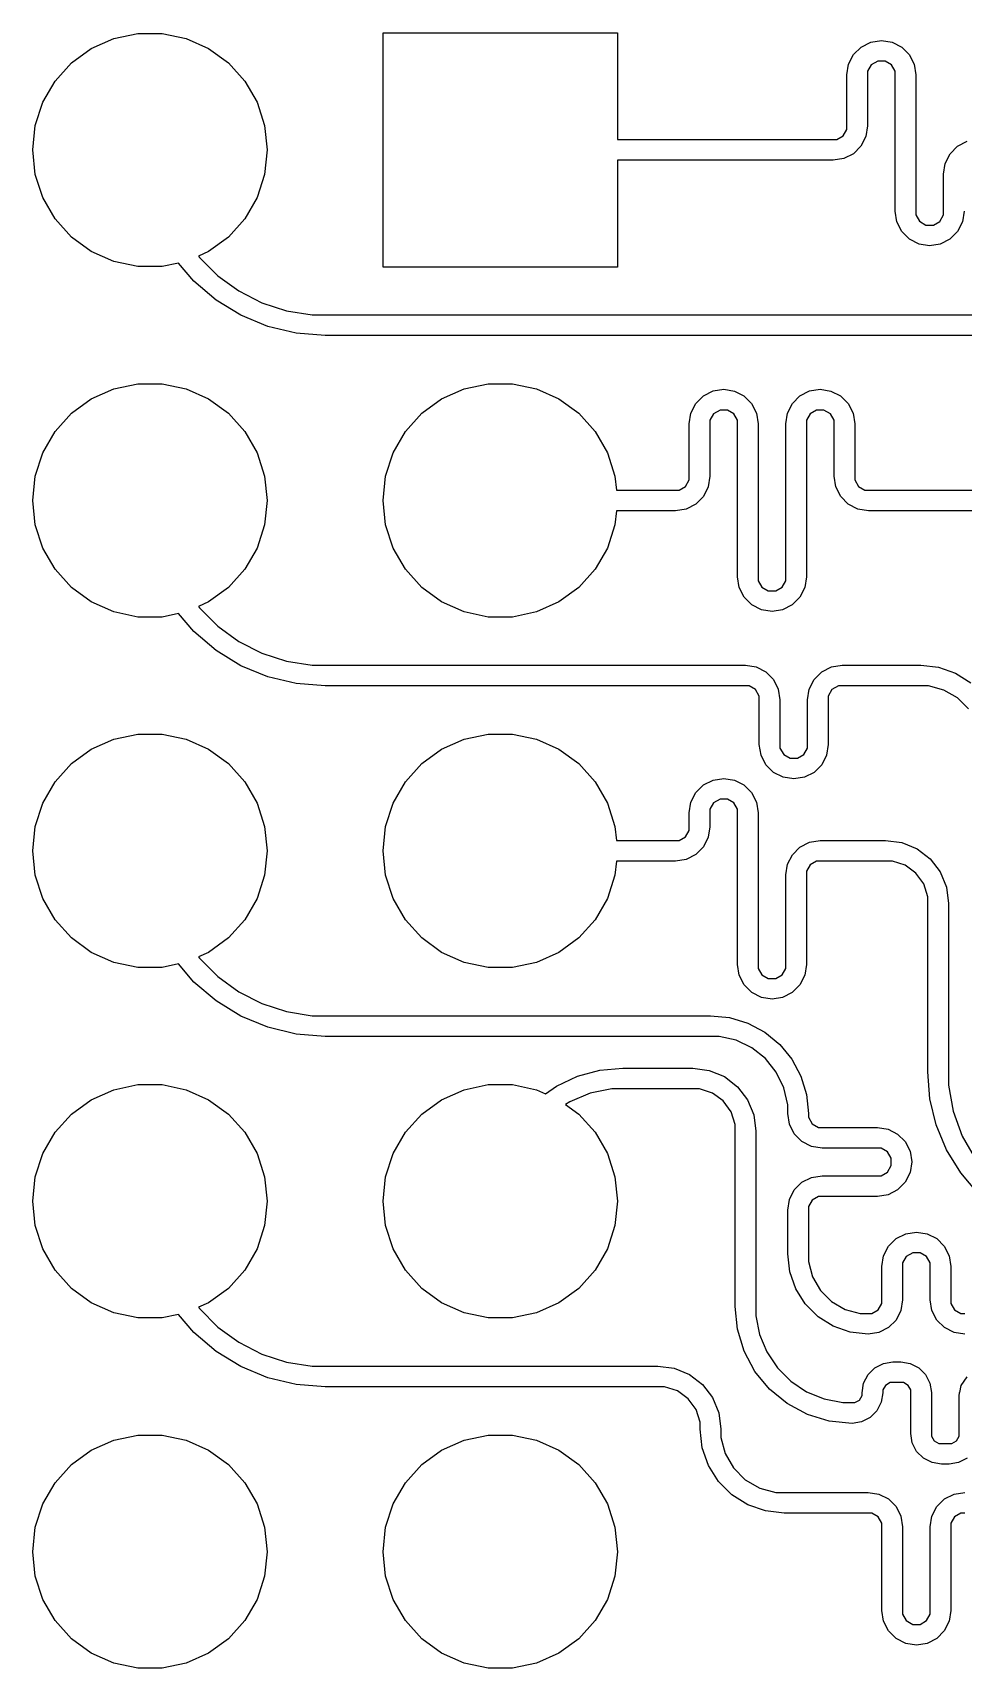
# Model space of a CAD drawing. Extents: x 6.5 to 8.1, y -3.85 to -2.25.
# Drawn here: x 6.5665 to 6.8322, y -3.0333 to -2.5665 of the extents above; entities that cross this region are included whole.
import ezdxf

# ---------------------------------------------------------------- set-up
doc = ezdxf.new("R2010")
doc.units = 0
doc.header["$MEASUREMENT"] = 0
doc.layers.add('BLACK', color=7, linetype='CONTINUOUS')

msp = doc.modelspace()

# ---------------------------------------------------------------- linework, layer by layer
at = {"layer": 'BLACK', "linetype": 'CONTINUOUS'}
for p, q in [((6.58966, -2.56817), (6.5965, -2.56672)), ((6.5965, -2.56672), (6.6035, -2.56672)), ((6.6035, -2.56672), (6.61034, -2.56817)), ((6.66654, -2.63346), (6.66654, -2.56654)), ((6.66654, -2.56654), (6.73346, -2.56654)), ((6.73346, -2.56654), (6.73346, -2.59705)), ((6.57761, -2.57513), (6.58327, -2.57102)), ((6.58327, -2.57102), (6.58966, -2.56817)), ((6.61034, -2.56817), (6.61673, -2.57102)), ((6.61673, -2.57102), (6.62239, -2.57513)), ((6.80082, -2.5728), (6.803, -2.57062)), ((6.803, -2.57062), (6.80574, -2.56922)), ((6.80574, -2.56922), (6.80877, -2.56874)), ((6.80877, -2.56874), (6.80878, -2.56874)), ((6.80878, -2.56874), (6.81182, -2.56922)), ((6.81182, -2.56922), (6.81457, -2.57062)), ((6.81457, -2.57062), (6.81674, -2.57279)), ((6.57293, -2.58033), (6.57761, -2.57513)), ((6.62239, -2.57513), (6.62707, -2.58033)), ((6.79894, -2.57858), (6.79942, -2.57554)), ((6.79942, -2.57554), (6.80082, -2.5728)), ((6.8059, -2.5757), (6.80484, -2.57753)), ((6.80772, -2.57465), (6.8059, -2.5757)), ((6.80878, -2.57465), (6.80772, -2.57465)), ((6.80983, -2.57464), (6.80878, -2.57464)), ((6.80878, -2.57464), (6.80878, -2.57465)), ((6.81166, -2.5757), (6.80983, -2.57464)), ((6.81272, -2.57753), (6.81166, -2.5757)), ((6.81674, -2.57279), (6.81814, -2.57554)), ((6.81814, -2.57554), (6.81862, -2.57858)), ((6.56943, -2.58639), (6.57293, -2.58033)), ((6.62707, -2.58033), (6.63057, -2.58639)), ((6.79894, -2.59311), (6.79894, -2.57858)), ((6.79894, -2.57858), (6.79894, -2.57858)), ((6.79894, -2.57858), (6.79894, -2.57858)), ((6.80484, -2.57753), (6.80484, -2.57858)), ((6.80484, -2.57858), (6.80484, -2.59311)), ((6.81272, -2.57857), (6.81272, -2.57753)), ((6.81272, -2.57858), (6.81272, -2.57857)), ((6.81272, -2.59311), (6.81272, -2.57858)), ((6.81862, -2.57858), (6.81862, -2.57858)), ((6.81862, -2.57858), (6.81862, -2.57858)), ((6.81862, -2.57858), (6.81862, -2.57858)), ((6.81862, -2.57858), (6.81862, -2.59311)), ((6.56727, -2.59304), (6.56943, -2.58639)), ((6.63057, -2.58639), (6.63273, -2.59304)), ((6.56654, -2.6), (6.56727, -2.59304)), ((6.63273, -2.59304), (6.63346, -2.6)), ((6.79788, -2.59599), (6.79894, -2.59417)), ((6.79894, -2.59417), (6.79894, -2.59311)), ((6.80484, -2.59311), (6.80436, -2.59615)), ((6.81272, -2.61748), (6.81272, -2.59311)), ((6.81862, -2.59311), (6.81862, -2.61748)), ((6.73346, -2.59705), (6.795, -2.59705)), ((6.795, -2.59705), (6.79605, -2.59705)), ((6.79605, -2.59705), (6.79788, -2.59599)), ((6.80296, -2.5989), (6.80079, -2.60107)), ((6.80436, -2.59615), (6.80296, -2.5989)), ((6.82838, -2.6011), (6.83055, -2.59893)), ((6.83055, -2.59893), (6.8333, -2.59753)), ((6.56727, -2.60696), (6.56654, -2.6)), ((6.63346, -2.6), (6.63273, -2.60696)), ((6.795, -2.60295), (6.73346, -2.60295)), ((6.73346, -2.60295), (6.73346, -2.63346)), ((6.79804, -2.60247), (6.795, -2.60295)), ((6.80079, -2.60107), (6.79804, -2.60247)), ((6.8265, -2.60689), (6.82698, -2.60385)), ((6.82698, -2.60385), (6.82838, -2.6011)), ((6.56943, -2.61361), (6.56727, -2.60696)), ((6.63273, -2.60696), (6.63057, -2.61361)), ((6.8265, -2.61748), (6.8265, -2.60689)), ((6.8265, -2.60689), (6.8265, -2.60689)), ((6.57293, -2.61967), (6.56943, -2.61361)), ((6.63057, -2.61361), (6.62707, -2.61967)), ((6.81272, -2.61749), (6.81272, -2.61748)), ((6.8132, -2.62052), (6.81272, -2.61749)), ((6.81862, -2.61748), (6.81862, -2.61748)), ((6.81862, -2.61748), (6.81862, -2.61748)), ((6.81862, -2.61748), (6.81862, -2.61748)), ((6.81862, -2.61748), (6.81862, -2.61854)), ((6.8265, -2.61854), (6.8265, -2.61748)), ((6.8265, -2.61748), (6.8265, -2.61748)), ((6.8265, -2.61748), (6.8265, -2.61748)), ((6.8324, -2.61749), (6.83192, -2.62052)), ((6.57761, -2.62487), (6.57293, -2.61967)), ((6.62707, -2.61967), (6.62239, -2.62487)), ((6.8146, -2.62327), (6.8132, -2.62052)), ((6.81862, -2.61854), (6.81968, -2.62036)), ((6.81968, -2.62036), (6.8215, -2.62142)), ((6.8215, -2.62142), (6.82256, -2.62142)), ((6.82256, -2.62142), (6.82257, -2.62142)), ((6.82257, -2.62142), (6.82361, -2.62142)), ((6.82361, -2.62142), (6.82544, -2.62037)), ((6.82544, -2.62037), (6.8265, -2.61854)), ((6.83192, -2.62052), (6.83052, -2.62327)), ((6.58327, -2.62898), (6.57761, -2.62487)), ((6.62239, -2.62487), (6.61673, -2.62898)), ((6.81677, -2.62544), (6.8146, -2.62327)), ((6.81952, -2.62684), (6.81677, -2.62544)), ((6.82256, -2.62732), (6.81952, -2.62684)), ((6.8256, -2.62684), (6.82256, -2.62733)), ((6.82256, -2.62733), (6.82256, -2.62732)), ((6.82835, -2.62545), (6.8256, -2.62684)), ((6.83052, -2.62327), (6.82835, -2.62545)), ((6.58966, -2.63183), (6.58327, -2.62898)), ((6.5965, -2.63328), (6.58966, -2.63183)), ((6.60816, -2.63229), (6.6035, -2.63328)), ((6.61256, -2.63744), (6.60816, -2.63229)), ((6.61673, -2.62898), (6.61384, -2.63027)), ((6.61384, -2.63027), (6.61411, -2.63065)), ((6.61411, -2.63065), (6.61935, -2.63589)), ((6.6035, -2.63328), (6.5965, -2.63328)), ((6.61935, -2.63589), (6.62534, -2.64024)), ((6.73346, -2.63346), (6.66654, -2.63346)), ((6.61888, -2.64284), (6.61256, -2.63744)), ((6.62534, -2.64024), (6.63194, -2.6436)), ((6.62596, -2.64718), (6.61888, -2.64284)), ((6.63194, -2.6436), (6.63898, -2.64589)), ((6.63898, -2.64589), (6.6463, -2.64705)), ((6.63364, -2.65036), (6.62596, -2.64718)), ((6.64172, -2.6523), (6.63364, -2.65036)), ((6.6463, -2.64705), (6.65, -2.64705)), ((6.65, -2.64705), (6.78, -2.64705)), ((6.78, -2.64705), (6.87, -2.64705)), ((6.65, -2.65295), (6.64172, -2.6523)), ((6.78, -2.65295), (6.65, -2.65295)), ((6.87, -2.65295), (6.78, -2.65295)), ((6.58327, -2.67102), (6.58966, -2.66817)), ((6.58966, -2.66817), (6.5965, -2.66672)), ((6.5965, -2.66672), (6.6035, -2.66672)), ((6.6035, -2.66672), (6.61034, -2.66817)), ((6.61034, -2.66817), (6.61673, -2.67102)), ((6.68327, -2.67102), (6.68966, -2.66817)), ((6.68966, -2.66817), (6.6965, -2.66672)), ((6.6965, -2.66672), (6.7035, -2.66672)), ((6.7035, -2.66672), (6.71034, -2.66817)), ((6.71034, -2.66817), (6.71673, -2.67102)), ((6.75799, -2.67018), (6.76074, -2.66878)), ((6.76074, -2.66878), (6.76378, -2.6683)), ((6.76378, -2.6683), (6.76378, -2.6683)), ((6.76378, -2.6683), (6.76682, -2.66879)), ((6.76682, -2.66879), (6.76956, -2.67018)), ((6.78555, -2.67018), (6.7883, -2.66878)), ((6.7883, -2.66878), (6.79134, -2.6683)), ((6.79134, -2.6683), (6.79134, -2.6683)), ((6.79134, -2.6683), (6.79438, -2.66879)), ((6.79438, -2.66879), (6.79712, -2.67018)), ((6.57761, -2.67513), (6.58327, -2.67102)), ((6.61673, -2.67102), (6.62239, -2.67513)), ((6.67761, -2.67513), (6.68327, -2.67102)), ((6.71673, -2.67102), (6.72239, -2.67513)), ((6.75442, -2.67511), (6.75582, -2.67236)), ((6.75582, -2.67236), (6.75799, -2.67018)), ((6.76272, -2.67421), (6.7609, -2.67526)), ((6.76378, -2.67421), (6.76272, -2.67421)), ((6.76483, -2.67421), (6.76378, -2.67421)), ((6.76378, -2.67421), (6.76378, -2.67421)), ((6.76666, -2.67526), (6.76483, -2.67421)), ((6.76956, -2.67018), (6.77174, -2.67236)), ((6.77174, -2.67236), (6.77314, -2.67511)), ((6.78198, -2.67511), (6.78338, -2.67236)), ((6.78338, -2.67236), (6.78555, -2.67018)), ((6.79028, -2.67421), (6.78846, -2.67526)), ((6.79134, -2.67421), (6.79028, -2.67421)), ((6.79239, -2.67421), (6.79134, -2.67421)), ((6.79134, -2.67421), (6.79134, -2.67421)), ((6.79422, -2.67526), (6.79239, -2.67421)), ((6.79712, -2.67018), (6.7993, -2.67236)), ((6.7993, -2.67236), (6.8007, -2.67511)), ((6.57293, -2.68033), (6.57761, -2.67513)), ((6.62239, -2.67513), (6.62707, -2.68033)), ((6.67293, -2.68033), (6.67761, -2.67513)), ((6.72239, -2.67513), (6.72707, -2.68033)), ((6.75394, -2.67814), (6.75442, -2.67511)), ((6.75394, -2.67815), (6.75394, -2.67814)), ((6.75394, -2.69311), (6.75394, -2.67815)), ((6.7609, -2.67526), (6.75984, -2.67709)), ((6.75984, -2.67709), (6.75984, -2.67815)), ((6.75984, -2.67815), (6.75984, -2.67815)), ((6.75984, -2.67815), (6.75984, -2.67815)), ((6.75984, -2.67815), (6.75984, -2.69311)), ((6.76772, -2.67709), (6.76666, -2.67526)), ((6.76772, -2.67815), (6.76772, -2.67709)), ((6.76772, -2.69311), (6.76772, -2.67815)), ((6.76772, -2.67815), (6.76772, -2.67815)), ((6.76772, -2.67815), (6.76772, -2.67815)), ((6.76772, -2.67815), (6.76772, -2.67815)), ((6.77314, -2.67511), (6.77362, -2.67814)), ((6.77362, -2.67814), (6.77362, -2.67815)), ((6.77362, -2.67815), (6.77362, -2.69311)), ((6.7815, -2.67814), (6.78198, -2.67511)), ((6.7815, -2.67815), (6.7815, -2.67814)), ((6.7815, -2.7), (6.7815, -2.67815)), ((6.78846, -2.67526), (6.7874, -2.67709)), ((6.7874, -2.67709), (6.7874, -2.67815)), ((6.7874, -2.67815), (6.7874, -2.67815)), ((6.7874, -2.67815), (6.7874, -2.67815)), ((6.7874, -2.67815), (6.7874, -2.7)), ((6.79527, -2.67709), (6.79422, -2.67526)), ((6.79527, -2.67815), (6.79527, -2.67709)), ((6.79528, -2.67815), (6.79527, -2.67815)), ((6.79528, -2.69311), (6.79528, -2.67815)), ((6.79528, -2.67815), (6.79528, -2.67815)), ((6.79528, -2.67815), (6.79528, -2.67815)), ((6.8007, -2.67511), (6.80118, -2.67814)), ((6.80118, -2.67814), (6.80118, -2.67815)), ((6.80118, -2.67815), (6.80118, -2.69311)), ((6.56943, -2.68639), (6.57293, -2.68033)), ((6.62707, -2.68033), (6.63057, -2.68639)), ((6.66943, -2.68639), (6.67293, -2.68033)), ((6.72707, -2.68033), (6.73057, -2.68639)), ((6.56727, -2.69304), (6.56943, -2.68639)), ((6.63057, -2.68639), (6.63273, -2.69304)), ((6.66727, -2.69304), (6.66943, -2.68639)), ((6.73057, -2.68639), (6.73273, -2.69304)), ((6.56654, -2.7), (6.56727, -2.69304)), ((6.63273, -2.69304), (6.63346, -2.7)), ((6.66654, -2.7), (6.66727, -2.69304)), ((6.73273, -2.69304), (6.73315, -2.69705)), ((6.73315, -2.69705), (6.75, -2.69705)), ((6.75, -2.69705), (6.75105, -2.69705)), ((6.75105, -2.69705), (6.75288, -2.69599)), ((6.75288, -2.69599), (6.75394, -2.69417)), ((6.75394, -2.69417), (6.75394, -2.69311)), ((6.75936, -2.69615), (6.75796, -2.6989)), ((6.75984, -2.69311), (6.75936, -2.69615)), ((6.76772, -2.72185), (6.76772, -2.69311)), ((6.77362, -2.69311), (6.77362, -2.72185)), ((6.79576, -2.69615), (6.79528, -2.69311)), ((6.79716, -2.6989), (6.79576, -2.69615)), ((6.80118, -2.69311), (6.80118, -2.69417)), ((6.80118, -2.69417), (6.80224, -2.69599)), ((6.80224, -2.69599), (6.80406, -2.69705)), ((6.80406, -2.69705), (6.80512, -2.69705)), ((6.80512, -2.69705), (6.83006, -2.69705)), ((6.83006, -2.69705), (6.835, -2.69705)), ((6.56727, -2.70696), (6.56654, -2.7)), ((6.63346, -2.7), (6.63273, -2.70696)), ((6.66727, -2.70696), (6.66654, -2.7)), ((6.75579, -2.70107), (6.75304, -2.70247)), ((6.75796, -2.6989), (6.75579, -2.70107)), ((6.7815, -2.72185), (6.7815, -2.7)), ((6.7874, -2.7), (6.7874, -2.72185)), ((6.79933, -2.70107), (6.79716, -2.6989)), ((6.80208, -2.70247), (6.79933, -2.70107)), ((6.56943, -2.71361), (6.56727, -2.70696)), ((6.63273, -2.70696), (6.63057, -2.71361)), ((6.66943, -2.71361), (6.66727, -2.70696)), ((6.73273, -2.70696), (6.73057, -2.71361)), ((6.73315, -2.70295), (6.73273, -2.70696)), ((6.75, -2.70295), (6.73315, -2.70295)), ((6.75304, -2.70247), (6.75, -2.70295)), ((6.80512, -2.70295), (6.80208, -2.70247)), ((6.83006, -2.70295), (6.80512, -2.70295)), ((6.835, -2.70295), (6.83006, -2.70295)), ((6.57293, -2.71967), (6.56943, -2.71361)), ((6.63057, -2.71361), (6.62707, -2.71967)), ((6.67293, -2.71967), (6.66943, -2.71361)), ((6.73057, -2.71361), (6.72707, -2.71967)), ((6.57761, -2.72487), (6.57293, -2.71967)), ((6.62707, -2.71967), (6.62239, -2.72487)), ((6.67761, -2.72487), (6.67293, -2.71967)), ((6.72707, -2.71967), (6.72239, -2.72487)), ((6.58327, -2.72898), (6.57761, -2.72487)), ((6.62239, -2.72487), (6.61673, -2.72898)), ((6.68327, -2.72898), (6.67761, -2.72487)), ((6.72239, -2.72487), (6.71673, -2.72898)), ((6.76772, -2.72186), (6.76772, -2.72185)), ((6.7682, -2.72489), (6.76772, -2.72186)), ((6.7696, -2.72764), (6.7682, -2.72489)), ((6.77362, -2.72185), (6.77362, -2.72185)), ((6.77362, -2.72185), (6.77362, -2.72185)), ((6.77362, -2.72185), (6.77362, -2.72185)), ((6.77362, -2.72185), (6.77362, -2.72291)), ((6.77362, -2.72291), (6.77468, -2.72474)), ((6.77468, -2.72474), (6.7765, -2.72579)), ((6.77861, -2.72579), (6.78044, -2.72474)), ((6.78044, -2.72474), (6.7815, -2.72291)), ((6.7815, -2.72291), (6.7815, -2.72185)), ((6.7815, -2.72185), (6.7815, -2.72185)), ((6.7815, -2.72185), (6.7815, -2.72185)), ((6.78692, -2.72489), (6.78552, -2.72764)), ((6.7874, -2.72186), (6.78692, -2.72489)), ((6.7874, -2.72185), (6.7874, -2.72186)), ((6.58966, -2.73183), (6.58327, -2.72898)), ((6.61673, -2.72898), (6.61384, -2.73027)), ((6.61384, -2.73027), (6.61411, -2.73065)), ((6.68966, -2.73183), (6.68327, -2.72898)), ((6.71673, -2.72898), (6.71034, -2.73183)), ((6.77177, -2.72982), (6.7696, -2.72764)), ((6.77452, -2.73121), (6.77177, -2.72982)), ((6.7765, -2.72579), (6.77756, -2.72579)), ((6.77756, -2.72579), (6.77756, -2.72579)), ((6.77756, -2.72579), (6.77861, -2.72579)), ((6.78334, -2.72982), (6.7806, -2.73122)), ((6.78552, -2.72764), (6.78334, -2.72982)), ((6.5965, -2.73328), (6.58966, -2.73183)), ((6.6035, -2.73328), (6.5965, -2.73328)), ((6.60816, -2.73229), (6.6035, -2.73328)), ((6.61256, -2.73744), (6.60816, -2.73229)), ((6.61411, -2.73065), (6.61935, -2.73589)), ((6.6965, -2.73328), (6.68966, -2.73183)), ((6.7035, -2.73328), (6.6965, -2.73328)), ((6.71034, -2.73183), (6.7035, -2.73328)), ((6.77756, -2.7317), (6.77452, -2.73121)), ((6.7806, -2.73122), (6.77756, -2.7317)), ((6.77756, -2.7317), (6.77756, -2.7317)), ((6.61888, -2.74284), (6.61256, -2.73744)), ((6.61935, -2.73589), (6.62534, -2.74024)), ((6.62596, -2.74718), (6.61888, -2.74284)), ((6.62534, -2.74024), (6.63194, -2.7436)), ((6.63194, -2.7436), (6.63898, -2.74589)), ((6.63364, -2.75036), (6.62596, -2.74718)), ((6.63898, -2.74589), (6.6463, -2.74705)), ((6.6463, -2.74705), (6.65, -2.74705)), ((6.65, -2.74705), (6.77, -2.74705)), ((6.77, -2.74705), (6.77304, -2.74753)), ((6.77304, -2.74753), (6.77579, -2.74893)), ((6.77579, -2.74893), (6.77796, -2.7511)), ((6.7896, -2.7511), (6.79177, -2.74893)), ((6.79177, -2.74893), (6.79452, -2.74753)), ((6.79452, -2.74753), (6.79756, -2.74705)), ((6.79756, -2.74705), (6.81326, -2.74705)), ((6.81326, -2.74705), (6.82, -2.74705)), ((6.82, -2.74705), (6.82511, -2.74762)), ((6.82511, -2.74762), (6.82996, -2.74932)), ((6.64172, -2.7523), (6.63364, -2.75036)), ((6.65, -2.75295), (6.64172, -2.7523)), ((6.77, -2.75295), (6.65, -2.75295)), ((6.77105, -2.75295), (6.77, -2.75295)), ((6.77288, -2.75401), (6.77105, -2.75295)), ((6.77796, -2.7511), (6.77936, -2.75385)), ((6.7882, -2.75385), (6.7896, -2.7511)), ((6.7965, -2.75295), (6.79468, -2.75401)), ((6.79756, -2.75295), (6.7965, -2.75295)), ((6.81326, -2.75295), (6.79756, -2.75295)), ((6.82, -2.75295), (6.81326, -2.75295)), ((6.82224, -2.75295), (6.82, -2.75295)), ((6.82658, -2.75411), (6.82224, -2.75295)), ((6.82996, -2.74932), (6.83431, -2.75205)), ((6.77394, -2.75583), (6.77288, -2.75401)), ((6.77394, -2.75689), (6.77394, -2.75583)), ((6.77394, -2.76966), (6.77394, -2.75689)), ((6.77936, -2.75385), (6.77984, -2.75689)), ((6.77984, -2.75689), (6.77984, -2.76966)), ((6.78772, -2.75689), (6.7882, -2.75385)), ((6.78772, -2.76965), (6.78772, -2.75689)), ((6.78772, -2.75689), (6.78772, -2.75689)), ((6.79468, -2.75401), (6.79362, -2.75583)), ((6.79362, -2.75583), (6.79362, -2.75689)), ((6.79362, -2.75689), (6.79362, -2.76966)), ((6.83047, -2.75636), (6.82658, -2.75411)), ((6.83364, -2.75953), (6.83047, -2.75636)), ((6.58966, -2.76817), (6.5965, -2.76672)), ((6.5965, -2.76672), (6.6035, -2.76672)), ((6.6035, -2.76672), (6.61034, -2.76817)), ((6.68966, -2.76817), (6.6965, -2.76672)), ((6.6965, -2.76672), (6.7035, -2.76672)), ((6.7035, -2.76672), (6.71034, -2.76817)), ((6.57761, -2.77513), (6.58327, -2.77102)), ((6.58327, -2.77102), (6.58966, -2.76817)), ((6.61034, -2.76817), (6.61673, -2.77102)), ((6.61673, -2.77102), (6.62239, -2.77513)), ((6.67761, -2.77513), (6.68327, -2.77102)), ((6.68327, -2.77102), (6.68966, -2.76817)), ((6.71034, -2.76817), (6.71673, -2.77102)), ((6.71673, -2.77102), (6.72239, -2.77513)), ((6.77442, -2.7727), (6.77394, -2.76966)), ((6.77394, -2.76966), (6.77394, -2.76966)), ((6.77394, -2.76966), (6.77394, -2.76966)), ((6.77394, -2.76966), (6.77394, -2.76966)), ((6.77984, -2.76966), (6.77984, -2.76967)), ((6.77984, -2.76967), (6.77984, -2.77071)), ((6.77984, -2.77071), (6.7809, -2.77254)), ((6.78666, -2.77254), (6.78772, -2.77071)), ((6.78772, -2.77071), (6.78772, -2.76965)), ((6.79362, -2.76966), (6.79314, -2.7727)), ((6.79362, -2.76966), (6.79362, -2.76966)), ((6.79362, -2.76966), (6.79362, -2.76966)), ((6.57293, -2.78033), (6.57761, -2.77513)), ((6.62239, -2.77513), (6.62707, -2.78033)), ((6.67293, -2.78033), (6.67761, -2.77513)), ((6.72239, -2.77513), (6.72707, -2.78033)), ((6.77582, -2.77544), (6.77442, -2.7727)), ((6.77799, -2.77762), (6.77582, -2.77544)), ((6.7809, -2.77254), (6.78272, -2.77359)), ((6.78272, -2.77359), (6.78378, -2.77359)), ((6.78378, -2.77359), (6.78378, -2.77359)), ((6.78378, -2.77359), (6.78483, -2.77359)), ((6.78483, -2.77359), (6.78666, -2.77254)), ((6.79174, -2.77544), (6.78956, -2.77762)), ((6.79314, -2.7727), (6.79174, -2.77544)), ((6.56943, -2.78639), (6.57293, -2.78033)), ((6.62707, -2.78033), (6.63057, -2.78639)), ((6.66943, -2.78639), (6.67293, -2.78033)), ((6.72707, -2.78033), (6.73057, -2.78639)), ((6.75582, -2.78339), (6.75799, -2.78121)), ((6.75799, -2.78121), (6.76074, -2.77981)), ((6.76074, -2.77981), (6.76378, -2.77933)), ((6.76378, -2.77933), (6.76682, -2.77981)), ((6.76682, -2.77981), (6.76956, -2.78121)), ((6.76956, -2.78121), (6.77174, -2.78339)), ((6.78074, -2.77902), (6.77799, -2.77762)), ((6.78378, -2.7795), (6.78074, -2.77902)), ((6.78379, -2.77949), (6.78378, -2.7795)), ((6.78682, -2.77901), (6.78379, -2.77949)), ((6.78956, -2.77762), (6.78682, -2.77901)), ((6.56727, -2.79304), (6.56943, -2.78639)), ((6.63057, -2.78639), (6.63273, -2.79304)), ((6.66727, -2.79304), (6.66943, -2.78639)), ((6.73057, -2.78639), (6.73273, -2.79304)), ((6.75394, -2.78917), (6.75442, -2.78613)), ((6.75442, -2.78613), (6.75582, -2.78339)), ((6.7609, -2.78629), (6.75984, -2.78812)), ((6.76272, -2.78524), (6.7609, -2.78629)), ((6.76378, -2.78524), (6.76272, -2.78524)), ((6.76483, -2.78524), (6.76378, -2.78524)), ((6.76666, -2.78629), (6.76483, -2.78524)), ((6.76772, -2.78812), (6.76666, -2.78629)), ((6.77174, -2.78339), (6.77314, -2.78613)), ((6.77314, -2.78613), (6.77362, -2.78917)), ((6.75394, -2.79311), (6.75394, -2.78917)), ((6.75394, -2.78917), (6.75394, -2.78917)), ((6.75984, -2.78812), (6.75984, -2.78917)), ((6.75984, -2.78917), (6.75984, -2.79311)), ((6.76772, -2.78917), (6.76772, -2.78812)), ((6.76772, -2.79311), (6.76772, -2.78917)), ((6.77362, -2.78917), (6.77362, -2.78917)), ((6.77362, -2.78917), (6.77362, -2.79311)), ((6.56654, -2.8), (6.56727, -2.79304)), ((6.63273, -2.79304), (6.63346, -2.8)), ((6.66654, -2.8), (6.66727, -2.79304)), ((6.73273, -2.79304), (6.73315, -2.79705)), ((6.75288, -2.79599), (6.75394, -2.79417)), ((6.75394, -2.79417), (6.75394, -2.79311)), ((6.75984, -2.79311), (6.75936, -2.79615)), ((6.76772, -2.83248), (6.76772, -2.79311)), ((6.77362, -2.79311), (6.77362, -2.83248)), ((6.56727, -2.80696), (6.56654, -2.8)), ((6.63346, -2.8), (6.63273, -2.80696)), ((6.66727, -2.80696), (6.66654, -2.8)), ((6.73315, -2.79705), (6.75, -2.79705)), ((6.75, -2.79705), (6.75105, -2.79705)), ((6.75105, -2.79705), (6.75288, -2.79599)), ((6.75796, -2.7989), (6.75579, -2.80107)), ((6.75936, -2.79615), (6.75796, -2.7989)), ((6.78338, -2.8011), (6.78555, -2.79893)), ((6.78555, -2.79893), (6.7883, -2.79753)), ((6.7883, -2.79753), (6.79134, -2.79705)), ((6.79134, -2.79705), (6.79786, -2.79705)), ((6.79786, -2.79705), (6.81, -2.79705)), ((6.81, -2.79705), (6.81465, -2.79766)), ((6.81465, -2.79766), (6.81898, -2.79945)), ((6.81898, -2.79945), (6.82269, -2.80231)), ((6.73315, -2.80295), (6.73273, -2.80696)), ((6.75, -2.80295), (6.73315, -2.80295)), ((6.75304, -2.80247), (6.75, -2.80295)), ((6.75579, -2.80107), (6.75304, -2.80247)), ((6.7815, -2.80689), (6.78198, -2.80385)), ((6.78198, -2.80385), (6.78338, -2.8011)), ((6.78846, -2.80401), (6.7874, -2.80583)), ((6.79028, -2.80295), (6.78846, -2.80401)), ((6.79134, -2.80295), (6.79028, -2.80295)), ((6.79786, -2.80295), (6.79134, -2.80295)), ((6.81, -2.80295), (6.79786, -2.80295)), ((6.81191, -2.80295), (6.81, -2.80295)), ((6.81554, -2.80413), (6.81191, -2.80295)), ((6.81862, -2.80638), (6.81554, -2.80413)), ((6.82269, -2.80231), (6.82555, -2.80602)), ((6.56943, -2.81361), (6.56727, -2.80696)), ((6.63273, -2.80696), (6.63057, -2.81361)), ((6.66943, -2.81361), (6.66727, -2.80696)), ((6.73273, -2.80696), (6.73057, -2.81361)), ((6.7815, -2.83248), (6.7815, -2.80689)), ((6.7815, -2.80689), (6.7815, -2.80689)), ((6.7874, -2.80583), (6.7874, -2.80689)), ((6.7874, -2.80689), (6.7874, -2.83248)), ((6.82087, -2.80946), (6.81862, -2.80638)), ((6.82205, -2.81309), (6.82087, -2.80946)), ((6.82555, -2.80602), (6.82734, -2.81035)), ((6.57293, -2.81967), (6.56943, -2.81361)), ((6.63057, -2.81361), (6.62707, -2.81967)), ((6.67293, -2.81967), (6.66943, -2.81361)), ((6.73057, -2.81361), (6.72707, -2.81967)), ((6.82205, -2.815), (6.82205, -2.81309)), ((6.82734, -2.81035), (6.82795, -2.815)), ((6.82205, -2.86305), (6.82205, -2.815)), ((6.82795, -2.815), (6.82795, -2.86305)), ((6.57761, -2.82487), (6.57293, -2.81967)), ((6.62707, -2.81967), (6.62239, -2.82487)), ((6.67761, -2.82487), (6.67293, -2.81967)), ((6.72707, -2.81967), (6.72239, -2.82487)), ((6.58327, -2.82898), (6.57761, -2.82487)), ((6.62239, -2.82487), (6.61673, -2.82898)), ((6.68327, -2.82898), (6.67761, -2.82487)), ((6.72239, -2.82487), (6.71673, -2.82898)), ((6.58966, -2.83183), (6.58327, -2.82898)), ((6.5965, -2.83328), (6.58966, -2.83183)), ((6.60816, -2.83229), (6.6035, -2.83328)), ((6.61256, -2.83744), (6.60816, -2.83229)), ((6.61673, -2.82898), (6.61384, -2.83027)), ((6.61384, -2.83027), (6.61411, -2.83065)), ((6.61411, -2.83065), (6.61935, -2.83589)), ((6.68966, -2.83183), (6.68327, -2.82898)), ((6.6965, -2.83328), (6.68966, -2.83183)), ((6.71034, -2.83183), (6.7035, -2.83328)), ((6.71673, -2.82898), (6.71034, -2.83183)), ((6.7682, -2.83552), (6.76772, -2.83248)), ((6.77362, -2.83248), (6.77362, -2.83354)), ((6.7815, -2.83354), (6.7815, -2.83248)), ((6.7874, -2.83248), (6.78692, -2.83552)), ((6.6035, -2.83328), (6.5965, -2.83328)), ((6.61888, -2.84284), (6.61256, -2.83744)), ((6.61935, -2.83589), (6.62534, -2.84024)), ((6.7035, -2.83328), (6.6965, -2.83328)), ((6.7696, -2.83827), (6.7682, -2.83552)), ((6.77362, -2.83354), (6.77468, -2.83536)), ((6.77468, -2.83536), (6.7765, -2.83642)), ((6.7765, -2.83642), (6.77756, -2.83642)), ((6.77756, -2.83642), (6.77861, -2.83642)), ((6.77861, -2.83642), (6.78044, -2.83536)), ((6.78044, -2.83536), (6.7815, -2.83354)), ((6.78692, -2.83552), (6.78552, -2.83827)), ((6.62534, -2.84024), (6.63194, -2.8436)), ((6.77177, -2.84044), (6.7696, -2.83827)), ((6.77452, -2.84184), (6.77177, -2.84044)), ((6.77756, -2.84232), (6.77452, -2.84184)), ((6.7806, -2.84184), (6.77756, -2.84232)), ((6.78334, -2.84044), (6.7806, -2.84184)), ((6.78552, -2.83827), (6.78334, -2.84044)), ((6.62596, -2.84718), (6.61888, -2.84284)), ((6.63194, -2.8436), (6.63898, -2.84589)), ((6.63898, -2.84589), (6.6463, -2.84705)), ((6.6463, -2.84705), (6.65, -2.84705)), ((6.65, -2.84705), (6.76, -2.84705)), ((6.76, -2.84705), (6.76545, -2.84758)), ((6.63364, -2.85036), (6.62596, -2.84718)), ((6.64172, -2.8523), (6.63364, -2.85036)), ((6.76545, -2.84758), (6.7707, -2.84918)), ((6.7707, -2.84918), (6.77553, -2.85176)), ((6.77553, -2.85176), (6.77977, -2.85523)), ((6.65, -2.85295), (6.64172, -2.8523)), ((6.76, -2.85295), (6.65, -2.85295)), ((6.76248, -2.85295), (6.76, -2.85295)), ((6.76733, -2.85406), (6.76248, -2.85295)), ((6.7718, -2.85621), (6.76733, -2.85406)), ((6.77569, -2.85931), (6.7718, -2.85621)), ((6.77977, -2.85523), (6.78324, -2.85947)), ((6.77879, -2.8632), (6.77569, -2.85931)), ((6.78324, -2.85947), (6.78582, -2.8643)), ((6.71602, -2.86713), (6.72202, -2.86434)), ((6.72202, -2.86434), (6.72841, -2.86262)), ((6.72841, -2.86262), (6.735, -2.86205)), ((6.735, -2.86205), (6.74, -2.86205)), ((6.74, -2.86205), (6.755, -2.86205)), ((6.755, -2.86205), (6.75965, -2.86266)), ((6.75965, -2.86266), (6.76398, -2.86445)), ((6.76398, -2.86445), (6.76769, -2.86731)), ((6.78094, -2.86767), (6.77879, -2.8632)), ((6.78582, -2.8643), (6.78742, -2.86955)), ((6.82265, -2.87074), (6.82205, -2.86305)), ((6.82205, -2.86305), (6.82205, -2.86305)), ((6.82795, -2.86305), (6.82795, -2.86684)), ((6.58327, -2.87102), (6.58966, -2.86817)), ((6.58966, -2.86817), (6.5965, -2.86672)), ((6.5965, -2.86672), (6.6035, -2.86672)), ((6.6035, -2.86672), (6.61034, -2.86817)), ((6.61034, -2.86817), (6.61673, -2.87102)), ((6.68327, -2.87102), (6.68966, -2.86817)), ((6.68966, -2.86817), (6.6965, -2.86672)), ((6.6965, -2.86672), (6.7035, -2.86672)), ((6.7035, -2.86672), (6.71034, -2.86817)), ((6.71034, -2.86817), (6.71291, -2.86932)), ((6.71291, -2.86932), (6.71602, -2.86713)), ((6.72565, -2.86918), (6.71982, -2.8716)), ((6.73184, -2.86795), (6.72565, -2.86918)), ((6.735, -2.86795), (6.73184, -2.86795)), ((6.74, -2.86795), (6.735, -2.86795)), ((6.755, -2.86795), (6.74, -2.86795)), ((6.75691, -2.86795), (6.755, -2.86795)), ((6.76054, -2.86913), (6.75691, -2.86795)), ((6.76362, -2.87138), (6.76054, -2.86913)), ((6.76769, -2.86731), (6.77055, -2.87102)), ((6.78205, -2.87252), (6.78094, -2.86767)), ((6.78742, -2.86955), (6.78795, -2.875)), ((6.82795, -2.86684), (6.82927, -2.87429)), ((6.57761, -2.87513), (6.58327, -2.87102)), ((6.61673, -2.87102), (6.62239, -2.87513)), ((6.67761, -2.87513), (6.68327, -2.87102)), ((6.71982, -2.8716), (6.71863, -2.8724)), ((6.71863, -2.8724), (6.72239, -2.87513)), ((6.76587, -2.87446), (6.76362, -2.87138)), ((6.76705, -2.87809), (6.76587, -2.87446)), ((6.77055, -2.87102), (6.77234, -2.87535)), ((6.78205, -2.875), (6.78205, -2.87252)), ((6.78253, -2.87804), (6.78205, -2.875)), ((6.78795, -2.875), (6.78795, -2.875)), ((6.78795, -2.875), (6.78795, -2.87605)), ((6.82445, -2.87824), (6.82265, -2.87074)), ((6.82927, -2.87429), (6.83186, -2.8814)), ((6.57293, -2.88033), (6.57761, -2.87513)), ((6.62239, -2.87513), (6.62707, -2.88033)), ((6.67293, -2.88033), (6.67761, -2.87513)), ((6.72239, -2.87513), (6.72707, -2.88033)), ((6.76705, -2.88), (6.76705, -2.87809)), ((6.77234, -2.87535), (6.77295, -2.88)), ((6.78393, -2.88079), (6.78253, -2.87804)), ((6.78795, -2.87605), (6.78901, -2.87788)), ((6.78901, -2.87788), (6.79083, -2.87894)), ((6.79083, -2.87894), (6.79189, -2.87894)), ((6.79189, -2.87894), (6.80764, -2.87894)), ((6.80764, -2.87894), (6.81068, -2.87942)), ((6.81068, -2.87942), (6.81342, -2.88082)), ((6.8274, -2.88537), (6.82445, -2.87824)), ((6.56943, -2.88639), (6.57293, -2.88033)), ((6.62707, -2.88033), (6.63057, -2.88639)), ((6.66943, -2.88639), (6.67293, -2.88033)), ((6.72707, -2.88033), (6.73057, -2.88639)), ((6.76705, -2.895), (6.76705, -2.88)), ((6.77295, -2.88), (6.77295, -2.895)), ((6.7861, -2.88296), (6.78393, -2.88079)), ((6.78885, -2.88436), (6.7861, -2.88296)), ((6.79189, -2.88484), (6.78885, -2.88436)), ((6.81342, -2.88082), (6.8156, -2.88299)), ((6.8156, -2.88299), (6.817, -2.88574)), ((6.83186, -2.8814), (6.83564, -2.88795)), ((6.56727, -2.89304), (6.56943, -2.88639)), ((6.63057, -2.88639), (6.63273, -2.89304)), ((6.66727, -2.89304), (6.66943, -2.88639)), ((6.73057, -2.88639), (6.73273, -2.89304)), ((6.80764, -2.88484), (6.79189, -2.88484)), ((6.80869, -2.88484), (6.80764, -2.88484)), ((6.81052, -2.8859), (6.80869, -2.88484)), ((6.81157, -2.88772), (6.81052, -2.8859)), ((6.81157, -2.88878), (6.81157, -2.88772)), ((6.81157, -2.88983), (6.81157, -2.88878)), ((6.817, -2.88574), (6.81748, -2.88878)), ((6.81748, -2.88878), (6.817, -2.89182)), ((6.81748, -2.88878), (6.81748, -2.88878)), ((6.83143, -2.89194), (6.8274, -2.88537)), ((6.56654, -2.9), (6.56727, -2.89304)), ((6.63273, -2.89304), (6.63346, -2.9)), ((6.66654, -2.9), (6.66727, -2.89304)), ((6.73273, -2.89304), (6.73346, -2.9)), ((6.7861, -2.8946), (6.78885, -2.8932)), ((6.78885, -2.8932), (6.79189, -2.89272)), ((6.79189, -2.89272), (6.80764, -2.89272)), ((6.80764, -2.89272), (6.80869, -2.89272)), ((6.80869, -2.89272), (6.81052, -2.89166)), ((6.81052, -2.89166), (6.81157, -2.88983)), ((6.817, -2.89182), (6.8156, -2.89456)), ((6.83644, -2.89781), (6.83143, -2.89194)), ((6.76705, -2.93), (6.76705, -2.895)), ((6.77295, -2.895), (6.77295, -2.93)), ((6.78253, -2.89952), (6.78393, -2.89677)), ((6.78393, -2.89677), (6.7861, -2.8946)), ((6.81068, -2.89814), (6.80764, -2.89862)), ((6.81342, -2.89674), (6.81068, -2.89814)), ((6.8156, -2.89456), (6.81342, -2.89674)), ((6.56727, -2.90696), (6.56654, -2.9)), ((6.63346, -2.9), (6.63273, -2.90696)), ((6.66727, -2.90696), (6.66654, -2.9)), ((6.73346, -2.9), (6.73273, -2.90696)), ((6.78205, -2.90256), (6.78253, -2.89952)), ((6.78205, -2.915), (6.78205, -2.90256)), ((6.78205, -2.90256), (6.78205, -2.90256)), ((6.78901, -2.89968), (6.78795, -2.9015)), ((6.78795, -2.9015), (6.78795, -2.90256)), ((6.78795, -2.90256), (6.78795, -2.915)), ((6.79083, -2.89862), (6.78901, -2.89968)), ((6.79189, -2.89862), (6.79083, -2.89862)), ((6.80764, -2.89862), (6.79189, -2.89862)), ((6.56943, -2.91361), (6.56727, -2.90696)), ((6.63273, -2.90696), (6.63057, -2.91361)), ((6.66943, -2.91361), (6.66727, -2.90696)), ((6.73273, -2.90696), (6.73057, -2.91361)), ((6.81082, -2.91285), (6.81299, -2.91067)), ((6.81299, -2.91067), (6.81574, -2.90927)), ((6.81574, -2.90927), (6.81877, -2.90879)), ((6.81877, -2.90879), (6.81878, -2.90879)), ((6.81878, -2.90879), (6.82182, -2.90927)), ((6.82182, -2.90927), (6.82456, -2.91067)), ((6.82456, -2.91067), (6.82674, -2.91285)), ((6.57293, -2.91967), (6.56943, -2.91361)), ((6.63057, -2.91361), (6.62707, -2.91967)), ((6.67293, -2.91967), (6.66943, -2.91361)), ((6.73057, -2.91361), (6.72707, -2.91967)), ((6.78262, -2.92011), (6.78205, -2.915)), ((6.78795, -2.915), (6.78795, -2.91724)), ((6.80894, -2.91863), (6.80942, -2.91559)), ((6.80942, -2.91559), (6.81082, -2.91285)), ((6.8159, -2.91575), (6.81484, -2.91758)), ((6.81772, -2.9147), (6.8159, -2.91575)), ((6.81878, -2.9147), (6.81772, -2.9147)), ((6.81983, -2.9147), (6.81878, -2.9147)), ((6.81878, -2.9147), (6.81878, -2.9147)), ((6.82166, -2.91575), (6.81983, -2.9147)), ((6.82272, -2.91758), (6.82166, -2.91575)), ((6.82674, -2.91285), (6.82814, -2.91559)), ((6.82814, -2.91559), (6.82862, -2.91863)), ((6.57761, -2.92487), (6.57293, -2.91967)), ((6.62707, -2.91967), (6.62239, -2.92487)), ((6.67761, -2.92487), (6.67293, -2.91967)), ((6.72707, -2.91967), (6.72239, -2.92487)), ((6.78432, -2.92496), (6.78262, -2.92011)), ((6.78795, -2.91724), (6.78911, -2.92158)), ((6.78911, -2.92158), (6.79136, -2.92547)), ((6.80894, -2.92811), (6.80894, -2.91863)), ((6.80894, -2.91863), (6.80894, -2.91863)), ((6.80894, -2.91863), (6.80894, -2.91863)), ((6.81484, -2.91758), (6.81484, -2.91863)), ((6.81484, -2.91863), (6.81484, -2.92811)), ((6.82272, -2.91863), (6.82272, -2.91758)), ((6.82272, -2.92811), (6.82272, -2.91863)), ((6.82272, -2.91863), (6.82272, -2.91863)), ((6.82862, -2.91863), (6.82862, -2.91863)), ((6.82862, -2.91863), (6.82862, -2.91863)), ((6.82862, -2.91863), (6.82862, -2.91863)), ((6.82862, -2.91863), (6.82862, -2.92811)), ((6.58327, -2.92898), (6.57761, -2.92487)), ((6.62239, -2.92487), (6.61673, -2.92898)), ((6.68327, -2.92898), (6.67761, -2.92487)), ((6.72239, -2.92487), (6.71673, -2.92898)), ((6.78705, -2.92931), (6.78432, -2.92496)), ((6.79136, -2.92547), (6.79453, -2.92864)), ((6.58966, -2.93183), (6.58327, -2.92898)), ((6.61673, -2.92898), (6.61384, -2.93027)), ((6.61384, -2.93027), (6.61411, -2.93065)), ((6.61411, -2.93065), (6.61935, -2.93589)), ((6.68966, -2.93183), (6.68327, -2.92898)), ((6.71673, -2.92898), (6.71034, -2.93183)), ((6.76769, -2.93651), (6.76705, -2.93)), ((6.77295, -2.93), (6.77295, -2.93271)), ((6.79069, -2.93295), (6.78705, -2.92931)), ((6.79453, -2.92864), (6.79842, -2.93089)), ((6.79842, -2.93089), (6.80276, -2.93205)), ((6.80605, -2.93205), (6.80788, -2.93099)), ((6.80788, -2.93099), (6.80894, -2.92917)), ((6.80894, -2.92917), (6.80894, -2.92811)), ((6.81484, -2.92811), (6.81436, -2.93115)), ((6.8232, -2.93115), (6.82272, -2.92811)), ((6.82862, -2.92811), (6.82862, -2.92917)), ((6.82862, -2.92917), (6.82968, -2.93099)), ((6.82968, -2.93099), (6.8315, -2.93205)), ((6.5965, -2.93328), (6.58966, -2.93183)), ((6.6035, -2.93328), (6.5965, -2.93328)), ((6.60816, -2.93229), (6.6035, -2.93328)), ((6.61256, -2.93744), (6.60816, -2.93229)), ((6.6965, -2.93328), (6.68966, -2.93183)), ((6.7035, -2.93328), (6.6965, -2.93328)), ((6.71034, -2.93183), (6.7035, -2.93328)), ((6.77295, -2.93271), (6.77401, -2.93802)), ((6.79504, -2.93568), (6.79069, -2.93295)), ((6.79989, -2.93738), (6.79504, -2.93568)), ((6.80276, -2.93205), (6.805, -2.93205)), ((6.805, -2.93205), (6.80605, -2.93205)), ((6.81296, -2.9339), (6.81079, -2.93607)), ((6.81436, -2.93115), (6.81296, -2.9339)), ((6.8246, -2.9339), (6.8232, -2.93115)), ((6.82677, -2.93607), (6.8246, -2.9339)), ((6.8315, -2.93205), (6.83256, -2.93205)), ((6.61888, -2.94284), (6.61256, -2.93744)), ((6.61935, -2.93589), (6.62534, -2.94024)), ((6.62534, -2.94024), (6.63194, -2.9436)), ((6.76959, -2.94278), (6.76769, -2.93651)), ((6.77401, -2.93802), (6.77608, -2.94302)), ((6.805, -2.93795), (6.79989, -2.93738)), ((6.80804, -2.93747), (6.805, -2.93795)), ((6.81079, -2.93607), (6.80804, -2.93747)), ((6.82952, -2.93747), (6.82677, -2.93607)), ((6.83256, -2.93795), (6.82952, -2.93747)), ((6.62596, -2.94718), (6.61888, -2.94284)), ((6.63194, -2.9436), (6.63898, -2.94589)), ((6.77267, -2.94855), (6.76959, -2.94278)), ((6.77608, -2.94302), (6.77909, -2.94752)), ((6.63364, -2.95036), (6.62596, -2.94718)), ((6.63898, -2.94589), (6.6463, -2.94705)), ((6.6463, -2.94705), (6.65, -2.94705)), ((6.65, -2.94705), (6.745, -2.94705)), ((6.745, -2.94705), (6.74965, -2.94766)), ((6.74965, -2.94766), (6.75398, -2.94945)), ((6.75398, -2.94945), (6.75769, -2.95231)), ((6.77683, -2.95361), (6.77267, -2.94855)), ((6.77909, -2.94752), (6.78292, -2.95135)), ((6.80372, -2.95192), (6.80496, -2.94948)), ((6.80496, -2.94948), (6.8069, -2.94754)), ((6.8069, -2.94754), (6.80934, -2.94629)), ((6.80934, -2.94629), (6.81205, -2.94587)), ((6.81205, -2.94587), (6.81205, -2.94587)), ((6.81205, -2.94587), (6.81205, -2.94587)), ((6.81205, -2.94587), (6.81205, -2.94587)), ((6.81205, -2.94587), (6.81431, -2.94587)), ((6.81431, -2.94587), (6.81431, -2.94587)), ((6.81431, -2.94587), (6.81431, -2.94587)), ((6.81431, -2.94587), (6.81702, -2.9463)), ((6.81702, -2.9463), (6.81946, -2.94754)), ((6.81946, -2.94754), (6.8214, -2.94948)), ((6.8214, -2.94948), (6.82264, -2.95192)), ((6.64172, -2.9523), (6.63364, -2.95036)), ((6.65, -2.95295), (6.64172, -2.9523)), ((6.745, -2.95295), (6.65, -2.95295)), ((6.74691, -2.95295), (6.745, -2.95295)), ((6.75054, -2.95413), (6.74691, -2.95295)), ((6.75362, -2.95638), (6.75054, -2.95413)), ((6.75769, -2.95231), (6.76055, -2.95602)), ((6.78188, -2.95776), (6.77683, -2.95361)), ((6.78292, -2.95135), (6.78742, -2.95435)), ((6.78742, -2.95435), (6.79242, -2.95642)), ((6.80329, -2.95463), (6.80372, -2.95192)), ((6.80996, -2.95254), (6.80919, -2.95386)), ((6.80919, -2.95386), (6.80919, -2.95463)), ((6.81128, -2.95177), (6.80996, -2.95254)), ((6.81204, -2.95177), (6.81128, -2.95177)), ((6.81205, -2.95177), (6.81204, -2.95177)), ((6.81431, -2.95177), (6.81205, -2.95177)), ((6.81205, -2.95177), (6.81205, -2.95177)), ((6.81508, -2.95177), (6.81431, -2.95177)), ((6.8164, -2.95254), (6.81508, -2.95177)), ((6.81716, -2.95386), (6.8164, -2.95254)), ((6.81716, -2.95463), (6.81716, -2.95386)), ((6.82264, -2.95192), (6.82307, -2.95462)), ((6.83115, -2.95455), (6.83154, -2.95262)), ((6.83154, -2.95262), (6.83323, -2.95009)), ((6.75587, -2.95946), (6.75362, -2.95638)), ((6.76055, -2.95602), (6.76234, -2.96035)), ((6.78766, -2.96084), (6.78188, -2.95776)), ((6.79242, -2.95642), (6.79773, -2.95748)), ((6.79773, -2.95748), (6.80043, -2.95748)), ((6.80043, -2.95748), (6.80043, -2.95748)), ((6.80043, -2.95748), (6.8012, -2.95748)), ((6.8012, -2.95748), (6.80252, -2.95672)), ((6.80252, -2.95672), (6.80329, -2.95539)), ((6.80329, -2.95539), (6.80329, -2.95463)), ((6.80329, -2.95463), (6.80329, -2.95463)), ((6.80876, -2.95733), (6.80752, -2.95977)), ((6.80919, -2.95463), (6.80876, -2.95733)), ((6.80919, -2.95463), (6.80919, -2.95463)), ((6.80919, -2.95463), (6.80919, -2.95463)), ((6.81717, -2.95463), (6.81716, -2.95463)), ((6.81717, -2.96043), (6.81717, -2.95463)), ((6.81717, -2.95463), (6.81717, -2.95463)), ((6.81717, -2.95463), (6.81717, -2.95463)), ((6.82307, -2.95462), (6.82307, -2.95463)), ((6.82307, -2.95463), (6.82307, -2.96043)), ((6.83094, -2.9556), (6.83095, -2.95559)), ((6.83094, -2.96043), (6.83094, -2.9556)), ((6.83094, -2.9556), (6.83094, -2.9556)), ((6.83094, -2.9556), (6.83094, -2.9556)), ((6.83095, -2.95559), (6.83112, -2.95459)), ((6.83112, -2.95459), (6.83115, -2.95455)), ((6.75705, -2.96309), (6.75587, -2.95946)), ((6.75705, -2.965), (6.75705, -2.96309)), ((6.76234, -2.96035), (6.76295, -2.965)), ((6.79392, -2.96274), (6.78766, -2.96084)), ((6.80043, -2.96339), (6.79392, -2.96274)), ((6.80044, -2.96339), (6.80043, -2.96339)), ((6.80314, -2.96296), (6.80044, -2.96339)), ((6.80558, -2.96171), (6.80314, -2.96296)), ((6.80752, -2.95977), (6.80558, -2.96171)), ((6.81717, -2.96625), (6.81717, -2.96043)), ((6.82307, -2.96043), (6.82307, -2.96625)), ((6.83094, -2.96625), (6.83094, -2.96043)), ((6.58327, -2.97102), (6.58966, -2.96817)), ((6.58966, -2.96817), (6.5965, -2.96672)), ((6.5965, -2.96672), (6.6035, -2.96672)), ((6.6035, -2.96672), (6.61034, -2.96817)), ((6.61034, -2.96817), (6.61673, -2.97102)), ((6.68327, -2.97102), (6.68966, -2.96817)), ((6.68966, -2.96817), (6.6965, -2.96672)), ((6.6965, -2.96672), (6.7035, -2.96672)), ((6.7035, -2.96672), (6.71034, -2.96817)), ((6.71034, -2.96817), (6.71673, -2.97102)), ((6.75765, -2.97034), (6.75705, -2.965)), ((6.76295, -2.965), (6.76295, -2.965)), ((6.76295, -2.965), (6.76295, -2.96738)), ((6.76295, -2.96738), (6.76418, -2.97198)), ((6.81759, -2.96897), (6.81716, -2.96625)), ((6.81716, -2.96625), (6.81717, -2.96625)), ((6.81717, -2.96625), (6.81717, -2.96625)), ((6.81717, -2.96625), (6.81717, -2.96625)), ((6.82307, -2.96625), (6.82307, -2.96627)), ((6.82307, -2.96627), (6.82307, -2.96702)), ((6.82307, -2.96702), (6.82384, -2.96835)), ((6.82384, -2.96835), (6.82517, -2.96912)), ((6.82885, -2.96912), (6.83018, -2.96835)), ((6.83018, -2.96835), (6.83094, -2.96702)), ((6.83094, -2.96702), (6.83094, -2.96625)), ((6.57761, -2.97513), (6.58327, -2.97102)), ((6.61673, -2.97102), (6.62239, -2.97513)), ((6.67761, -2.97513), (6.68327, -2.97102)), ((6.71673, -2.97102), (6.72239, -2.97513)), ((6.75942, -2.9754), (6.75765, -2.97034)), ((6.76418, -2.97198), (6.76656, -2.9761)), ((6.81884, -2.97141), (6.81759, -2.96897)), ((6.82078, -2.97335), (6.81884, -2.97141)), ((6.82517, -2.96912), (6.82594, -2.96912)), ((6.82594, -2.96912), (6.82594, -2.96912)), ((6.82594, -2.96912), (6.82594, -2.96912)), ((6.82594, -2.96912), (6.82808, -2.96912)), ((6.82808, -2.96912), (6.82808, -2.96912)), ((6.82808, -2.96912), (6.82808, -2.96912)), ((6.82808, -2.96912), (6.82808, -2.96912)), ((6.82808, -2.96912), (6.82885, -2.96912)), ((6.57293, -2.98033), (6.57761, -2.97513)), ((6.62239, -2.97513), (6.62707, -2.98033)), ((6.67293, -2.98033), (6.67761, -2.97513)), ((6.72239, -2.97513), (6.72707, -2.98033)), ((6.76228, -2.97995), (6.75942, -2.9754)), ((6.76656, -2.9761), (6.76993, -2.97946)), ((6.82323, -2.9746), (6.82078, -2.97335)), ((6.82593, -2.97503), (6.82323, -2.9746)), ((6.82594, -2.97503), (6.82593, -2.97503)), ((6.82808, -2.97503), (6.82594, -2.97503)), ((6.82594, -2.97503), (6.82594, -2.97503)), ((6.82809, -2.97502), (6.82808, -2.97503)), ((6.82808, -2.97503), (6.82808, -2.97503)), ((6.83079, -2.9746), (6.82809, -2.97502)), ((6.83323, -2.97335), (6.83079, -2.9746)), ((6.56943, -2.98639), (6.57293, -2.98033)), ((6.62707, -2.98033), (6.63057, -2.98639)), ((6.66943, -2.98639), (6.67293, -2.98033)), ((6.72707, -2.98033), (6.73057, -2.98639)), ((6.76607, -2.98375), (6.76228, -2.97995)), ((6.76993, -2.97946), (6.77405, -2.98184)), ((6.77405, -2.98184), (6.77864, -2.98307)), ((6.56727, -2.99304), (6.56943, -2.98639)), ((6.63057, -2.98639), (6.63273, -2.99304)), ((6.66727, -2.99304), (6.66943, -2.98639)), ((6.73057, -2.98639), (6.73273, -2.99304)), ((6.77062, -2.9866), (6.76607, -2.98375)), ((6.77569, -2.98838), (6.77062, -2.9866)), ((6.77864, -2.98307), (6.78102, -2.98307)), ((6.78102, -2.98307), (6.805, -2.98307)), ((6.805, -2.98307), (6.80804, -2.98355)), ((6.80804, -2.98355), (6.81079, -2.98495)), ((6.81079, -2.98495), (6.81296, -2.98713)), ((6.81296, -2.98713), (6.81436, -2.98987)), ((6.8232, -2.98987), (6.8246, -2.98713)), ((6.8246, -2.98713), (6.82677, -2.98495)), ((6.82677, -2.98495), (6.82952, -2.98355)), ((6.82952, -2.98355), (6.83256, -2.98307)), ((6.78102, -2.98898), (6.77569, -2.98838)), ((6.805, -2.98898), (6.78102, -2.98898)), ((6.80605, -2.98898), (6.805, -2.98898)), ((6.80788, -2.99003), (6.80605, -2.98898)), ((6.80894, -2.99186), (6.80788, -2.99003)), ((6.81436, -2.98987), (6.81484, -2.99291)), ((6.82272, -2.99291), (6.8232, -2.98987)), ((6.82968, -2.99003), (6.82862, -2.99186)), ((6.8315, -2.98898), (6.82968, -2.99003)), ((6.83256, -2.98898), (6.8315, -2.98898)), ((6.56654, -3), (6.56727, -2.99304)), ((6.63273, -2.99304), (6.63346, -3)), ((6.66654, -3), (6.66727, -2.99304)), ((6.73273, -2.99304), (6.73346, -3)), ((6.80894, -2.99291), (6.80894, -2.99186)), ((6.80894, -3.01681), (6.80894, -2.99291)), ((6.81484, -2.99291), (6.81484, -2.99291)), ((6.81484, -2.99291), (6.81484, -3.01681)), ((6.82272, -3.01681), (6.82272, -2.99291)), ((6.82272, -2.99291), (6.82272, -2.99291)), ((6.82862, -2.99186), (6.82862, -2.99291)), ((6.82862, -2.99291), (6.82862, -3.01681)), ((6.56727, -3.00696), (6.56654, -3)), ((6.63346, -3), (6.63273, -3.00696)), ((6.66727, -3.00696), (6.66654, -3)), ((6.73346, -3), (6.73273, -3.00696)), ((6.56943, -3.01361), (6.56727, -3.00696)), ((6.63273, -3.00696), (6.63057, -3.01361)), ((6.66943, -3.01361), (6.66727, -3.00696)), ((6.73273, -3.00696), (6.73057, -3.01361)), ((6.57293, -3.01967), (6.56943, -3.01361)), ((6.63057, -3.01361), (6.62707, -3.01967)), ((6.67293, -3.01967), (6.66943, -3.01361)), ((6.73057, -3.01361), (6.72707, -3.01967)), ((6.57761, -3.02487), (6.57293, -3.01967)), ((6.62707, -3.01967), (6.62239, -3.02487)), ((6.67761, -3.02487), (6.67293, -3.01967)), ((6.72707, -3.01967), (6.72239, -3.02487)), ((6.80942, -3.01985), (6.80894, -3.01681)), ((6.80894, -3.01681), (6.80894, -3.01681)), ((6.80894, -3.01681), (6.80894, -3.01681)), ((6.80894, -3.01681), (6.80894, -3.01681)), ((6.81484, -3.01681), (6.81484, -3.01681)), ((6.81484, -3.01681), (6.81484, -3.01786)), ((6.81484, -3.01786), (6.8159, -3.01969)), ((6.8159, -3.01969), (6.81772, -3.02074)), ((6.81983, -3.02074), (6.82166, -3.01969)), ((6.82166, -3.01969), (6.82272, -3.01786)), ((6.82272, -3.01786), (6.82272, -3.01681)), ((6.82862, -3.01681), (6.82814, -3.01985)), ((6.82862, -3.01681), (6.82862, -3.01681)), ((6.82862, -3.01681), (6.82862, -3.01681)), ((6.81082, -3.02259), (6.80942, -3.01985)), ((6.81299, -3.02477), (6.81082, -3.02259)), ((6.81772, -3.02074), (6.81878, -3.02074)), ((6.81878, -3.02074), (6.81878, -3.02074)), ((6.81878, -3.02074), (6.81983, -3.02074)), ((6.82674, -3.02259), (6.82456, -3.02477)), ((6.82814, -3.01985), (6.82674, -3.02259)), ((6.58327, -3.02898), (6.57761, -3.02487)), ((6.58966, -3.03183), (6.58327, -3.02898)), ((6.61673, -3.02898), (6.61034, -3.03183)), ((6.62239, -3.02487), (6.61673, -3.02898)), ((6.68327, -3.02898), (6.67761, -3.02487)), ((6.68966, -3.03183), (6.68327, -3.02898)), ((6.71673, -3.02898), (6.71034, -3.03183)), ((6.72239, -3.02487), (6.71673, -3.02898)), ((6.81574, -3.02617), (6.81299, -3.02477)), ((6.81878, -3.02665), (6.81574, -3.02617)), ((6.82182, -3.02617), (6.81878, -3.02665)), ((6.81878, -3.02665), (6.81878, -3.02665)), ((6.82456, -3.02477), (6.82182, -3.02617)), ((6.5965, -3.03328), (6.58966, -3.03183)), ((6.6035, -3.03328), (6.5965, -3.03328)), ((6.61034, -3.03183), (6.6035, -3.03328)), ((6.6965, -3.03328), (6.68966, -3.03183)), ((6.7035, -3.03328), (6.6965, -3.03328)), ((6.71034, -3.03183), (6.7035, -3.03328))]:
    msp.add_line(p, q, dxfattribs=at)

doc.saveas('drawing.dxf')
